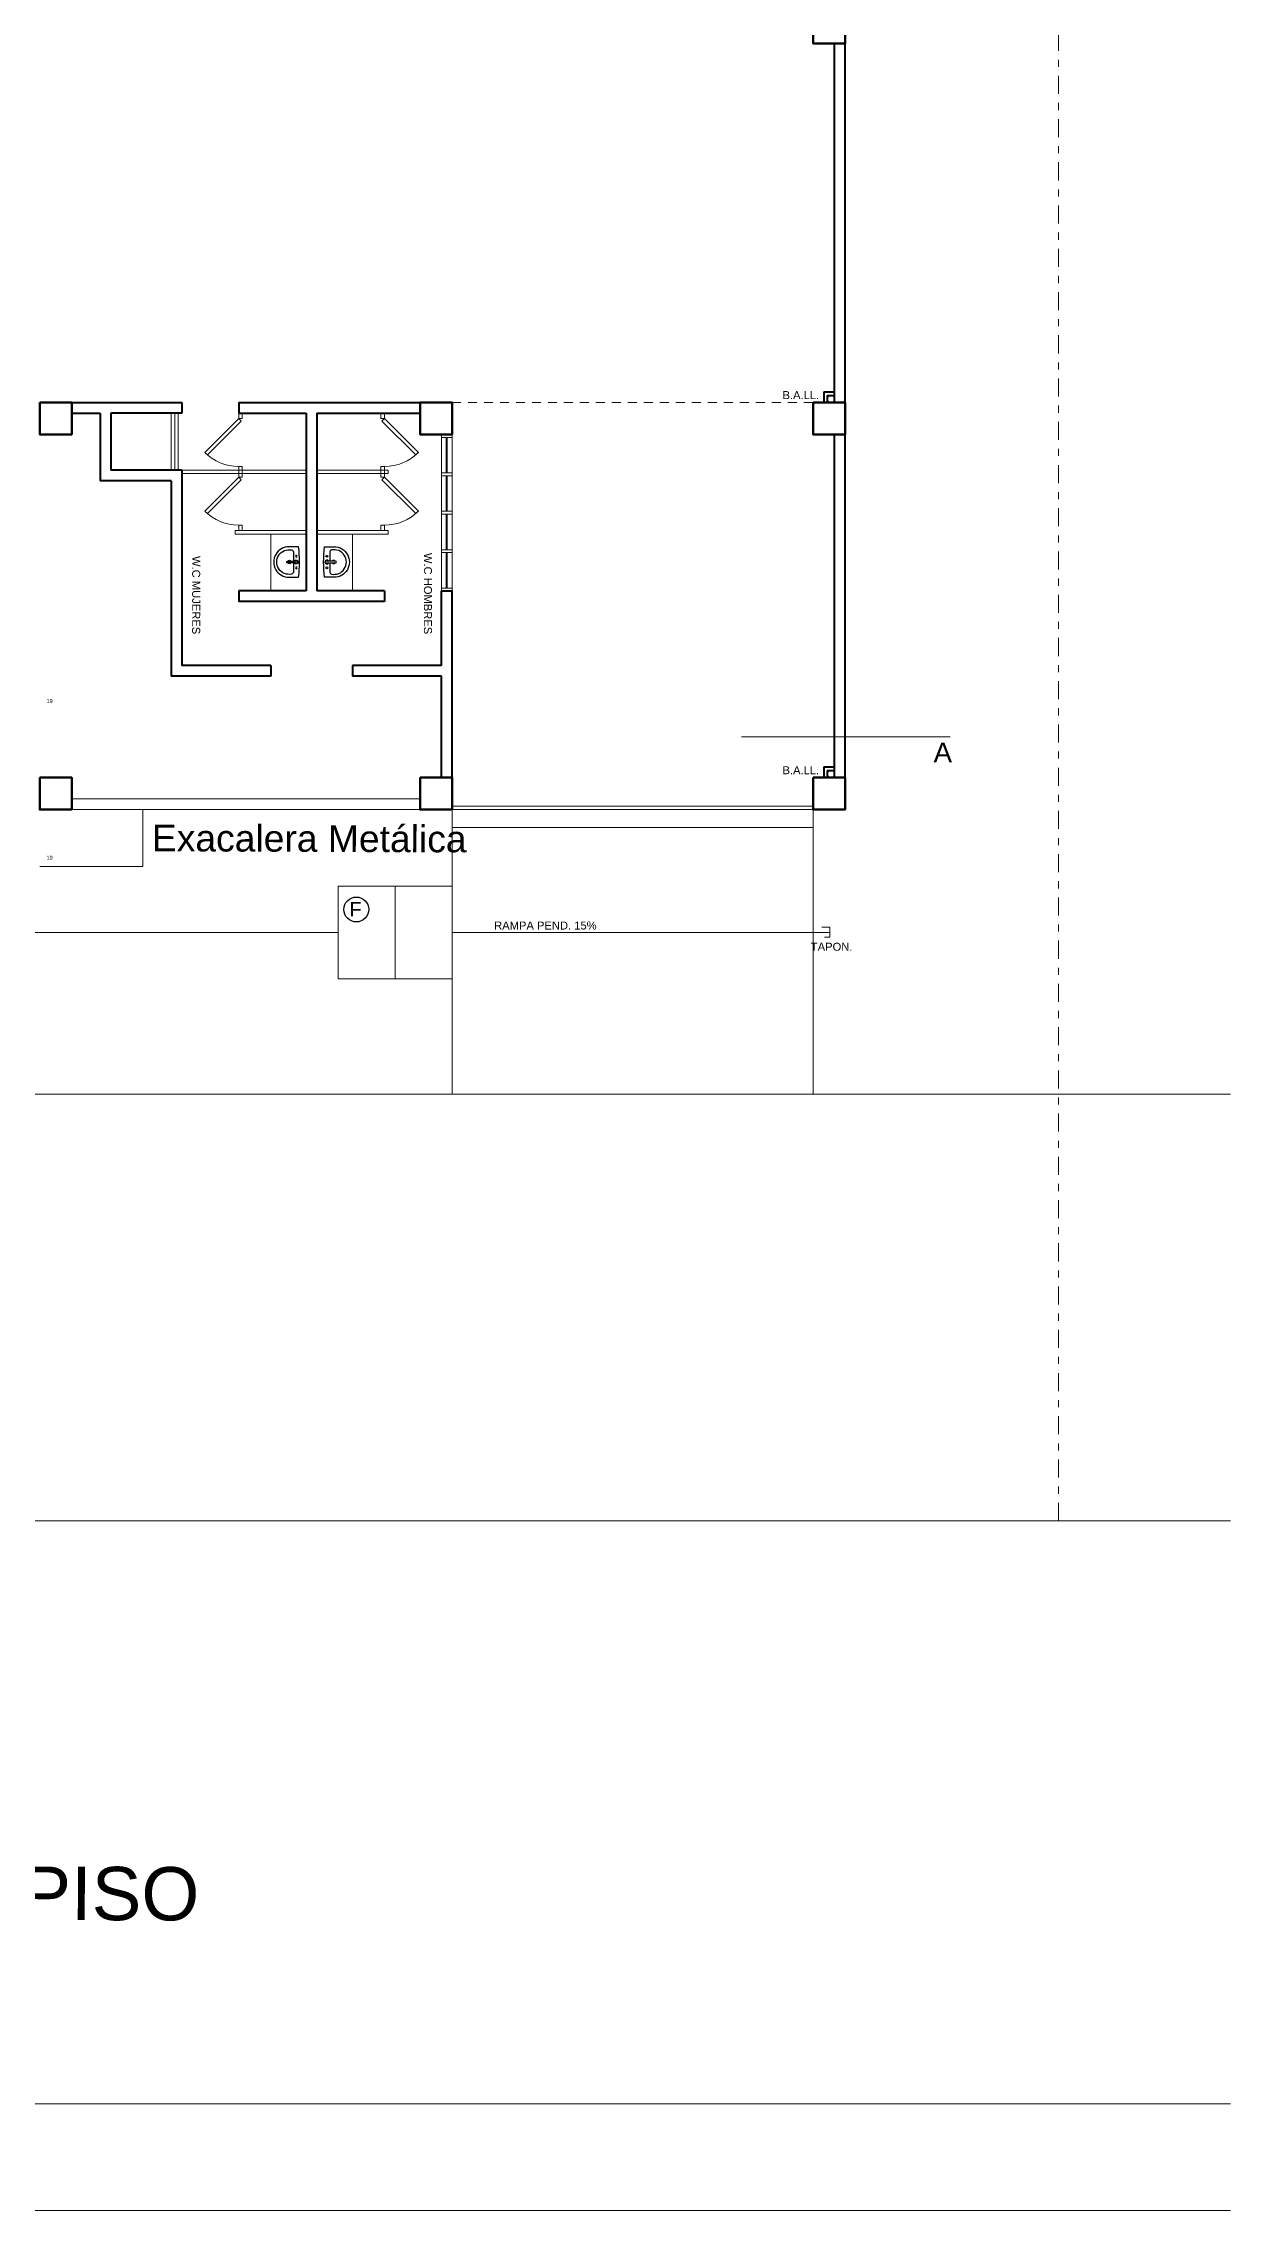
# Model space of a CAD drawing. Header units: millimetres. Extents: x 391 to 679, y 21 to 219.
# Drawn here: x 415.2 to 431.9, y 49.53 to 80.01 of the extents above; entities that cross this region are included whole.
import ezdxf

# ---------------------------------------------------------------- set-up
doc = ezdxf.new("R2010")
doc.units = ezdxf.units.MM
doc.linetypes.add('DASHDOT', pattern=[25.4, 12.7, -6.35, 0, -6.35])
doc.linetypes.add('HIDDEN', pattern=[0.375, 0.25, -0.125])
doc.layers.get('0').update_dxf_attribs({"lineweight": 13})
for name, color, linetype, lineweight in [('A-AREA-IDEN', 7, 'Continuous', 9), ('Eléctrico Subterráneo', 5, 'Continuous', 20), ('EST', 7, 'Continuous', 50), ('estructura', 7, 'Continuous', 9), ('linderos', 5, 'DASHDOT', 9), ('MUROS', 7, 'Continuous', 40), ('notas', 8, 'Continuous', 9), ('proyeccion arq', 7, 'HIDDEN', 9), ('proyección 5', 7, 'Continuous', 9), ('Subestacion', 1, 'Continuous', 18), ('VP', 7, 'Continuous', 25)]:
    doc.layers.add(name, color=color, linetype=linetype, lineweight=lineweight)
doc.layers.add('COTAS', color=254, linetype='Continuous', lineweight=9, true_color=0xbebebe)
doc.styles.add('Nota 1000', font='', dxfattribs={"height": 1.5})
doc.styles.add('ROMANS', font='arial.ttf')
doc.styles.get("Standard").update_dxf_attribs({"font": 'arial.ttf'})
doc.styles.get('Nota 1000').set_extended_font_data('Eurostile')
doc.linetypes.add('LÍMITE1', pattern='A,6.35,-2.54,[133,ltypeshp.shx,S=2.54,R=0,X=-2.54,Y=0],-2.54,25.4', length=36.83)

# ---------------------------------------------------------------- blocks, each defined once
blk = doc.blocks.new('AGUAMANIL')
at = {"layer": 'VP'}
for points in [[(3316.893, 1064.881), (3317.028, 1064.881, -1.000001), (3317.028, 1064.452), (3316.893, 1064.452, -0.061236)], [(3316.935, 1064.654), (3317.049, 1064.654, 1), (3317.049, 1064.679), (3316.935, 1064.679, 2.21525)]]:
    blk.add_lwpolyline(points, format="xyb", close=True, dxfattribs=at)
for points in [[(3316.965, 1064.654), (3316.965, 1064.529, 0.35341), (3316.991, 1064.497, 1.238082), (3316.991, 1064.836, 0.35341), (3316.965, 1064.805)], [(3316.965, 1064.805), (3316.965, 1064.679, 0.35341)]]:
    blk.add_lwpolyline(points, format="xyb", dxfattribs=at)
for centre in [(3316.925, 1064.748), (3316.925, 1064.585)]:
    blk.add_circle(centre, 0.0122, dxfattribs=at)
for centre, radius, start, end in [((3316.925, 1064.667), 0.0285, 25.3769, 334.6231), ((3317.022, 1064.667), 0.0244, 30, 150), ((3317.022, 1064.667), 0.0244, 210, 330)]:
    blk.add_arc(centre, radius, start, end, dxfattribs=at)

msp = doc.modelspace()

# ---------------------------------------------------------------- linework, layer by layer
msp.add_lwpolyline([(426.1479, 67.5818), (426.2589, 67.5818), (426.2589, 67.439), (426.1828, 67.439)])
at = {"layer": 'A-AREA-IDEN'}
for p, q in [((416.9963, 74.8083), (416.9963, 74.0083)), ((417.0463, 74.8083), (417.0463, 74.0083)), ((417.0963, 74.8083), (417.0963, 74.0083)), ((417.9463, 74.7333), (417.469, 74.256)), ((417.9817, 74.6979), (417.5057, 74.2219)), ((417.9463, 74.8083), (417.9463, 74.7333)), ((417.9963, 74.7333), (417.9463, 74.7333)), ((417.9817, 74.6979), (417.9463, 74.7333)), ((417.9963, 74.8083), (417.9963, 74.7333)), ((419.9463, 74.8083), (419.9463, 74.7333)), ((419.9463, 74.7333), (419.9963, 74.7333)), ((419.961, 74.6979), (419.9963, 74.7333)), ((419.961, 74.6979), (420.437, 74.2219)), ((419.9963, 74.8083), (419.9963, 74.7333)), ((419.9963, 74.7333), (420.4736, 74.256)), ((420.7963, 72.3083), (420.7963, 74.5083)), ((420.8638, 73.9683), (420.8638, 74.4683)), ((420.8788, 74.4683), (420.8788, 73.9683)), ((420.9463, 74.5083), (420.9463, 72.3083)), ((417.5057, 74.2219), (417.4703, 74.2573)), ((417.9963, 74.0583), (417.9463, 74.0583)), ((417.9463, 74.0583), (417.9463, 73.9083)), ((417.9963, 74.0583), (417.9963, 73.9083)), ((419.9463, 74.0583), (419.9963, 74.0583)), ((419.9463, 74.0583), (419.9463, 73.9083)), ((419.9963, 74.0583), (419.9963, 73.9083)), ((420.437, 74.2219), (420.4723, 74.2573)), ((418.8963, 74.0083), (417.1463, 74.0083)), ((418.8963, 73.9583), (417.1463, 73.9583)), ((417.9463, 73.9083), (417.469, 73.431)), ((417.9817, 73.8729), (417.5057, 73.3969)), ((417.9963, 73.9083), (417.9463, 73.9083)), ((417.9817, 73.8729), (417.9463, 73.9083)), ((420.0463, 74.0083), (419.0463, 74.0083)), ((420.0463, 73.9583), (419.0463, 73.9583)), ((419.9463, 73.9083), (419.9963, 73.9083)), ((419.961, 73.8729), (419.9963, 73.9083)), ((419.961, 73.8729), (420.437, 73.3969)), ((419.9963, 73.9083), (420.4736, 73.431)), ((420.0463, 74.0083), (420.0463, 73.9583)), ((420.8638, 73.4283), (420.8638, 73.9283)), ((420.8788, 73.9283), (420.8788, 73.4283)), ((417.5057, 73.3969), (417.4703, 73.4323)), ((417.8963, 73.1583), (417.8963, 73.1083)), ((418.8963, 73.1583), (417.8963, 73.1583)), ((417.9963, 73.2333), (417.9463, 73.2333)), ((417.9463, 73.2333), (417.9463, 73.1583)), ((417.9963, 73.2333), (417.9963, 73.1583)), ((420.0463, 73.1583), (419.0463, 73.1583)), ((419.9463, 73.2333), (419.9963, 73.2333)), ((419.9463, 73.2333), (419.9463, 73.1583)), ((419.9963, 73.2333), (419.9963, 73.1583)), ((420.0463, 73.1583), (420.0463, 73.1083)), ((420.437, 73.3969), (420.4723, 73.4323)), ((420.7963, 73.4283), (420.9463, 73.4283)), ((420.7963, 73.3883), (420.9463, 73.3883)), ((420.8638, 72.8883), (420.8638, 73.3883)), ((420.8788, 73.3883), (420.8788, 72.8883)), ((418.8963, 73.1083), (417.8963, 73.1083)), ((418.3963, 73.1083), (418.3963, 72.3083)), ((420.0463, 73.1083), (419.0463, 73.1083)), ((419.5463, 73.1083), (419.5463, 72.3083)), ((420.7963, 72.8883), (420.9463, 72.8883)), ((420.7963, 72.8483), (420.9463, 72.8483)), ((420.8638, 72.3483), (420.8638, 72.8483)), ((420.8788, 72.8483), (420.8788, 72.3483)), ((420.7963, 72.3483), (420.9463, 72.3483)), ((415.5993, 69.3833), (420.4963, 69.3833)), ((415.5993, 69.2333), (420.4963, 69.2333)), ((416.5993, 68.4333), (416.5993, 69.2333)), ((420.9463, 69.2833), (426.0243, 69.2833)), ((420.9463, 69.2333), (426.0243, 69.2333)), ((420.9463, 65.2333), (420.9463, 69.2333)), ((426.0243, 65.2333), (426.0243, 69.2333)), ((420.9463, 68.9833), (426.0243, 68.9833)), ((415.1493, 68.4333), (416.5993, 68.4333))]:
    msp.add_line(p, q, dxfattribs=at)
for points in [[(420.7963, 74.4683), (420.9463, 74.4683)], [(420.7963, 73.9683), (420.9463, 73.9683)], [(420.7963, 73.9283), (420.9463, 73.9283)]]:
    msp.add_lwpolyline(points, dxfattribs=at)
for centre in [(426.2743, 75.0083), (426.2743, 69.7333)]:
    msp.add_circle(centre, 0.05, dxfattribs=at)
for centre, start, end in [((417.9463, 74.7333), 225, 270), ((419.9963, 74.7333), 270, 315), ((417.9463, 73.9083), 225, 270), ((419.9963, 73.9083), 270, 315)]:
    msp.add_arc(centre, 0.675, start, end, dxfattribs=at)
at = {"layer": 'Eléctrico Subterráneo', "color": 7, "linetype": 'LÍMITE1', "lineweight": 0, "ltscale": 0.03}
for points in [[(396.9238, 67.505), (419.3463, 67.505)], [(420.9463, 67.505), (426.2522, 67.505)]]:
    msp.add_lwpolyline(points, dxfattribs=at)
at = {"layer": 'EST'}
for points in [[(426.0243, 80.4583), (426.0243, 80.0083), (426.4743, 80.0083), (426.4743, 80.4583), (426.0243, 80.4583)], [(415.1493, 74.9583), (415.1493, 74.5083), (415.5993, 74.5083), (415.5993, 74.9583), (415.1493, 74.9583)], [(420.4963, 74.9583), (420.4963, 74.5083), (420.9463, 74.5083), (420.9463, 74.9583), (420.4963, 74.9583)], [(426.0243, 74.9583), (426.0243, 74.5083), (426.4743, 74.5083), (426.4743, 74.9583), (426.0243, 74.9583)], [(415.1493, 69.6833), (415.1493, 69.2333), (415.5993, 69.2333), (415.5993, 69.6833), (415.1493, 69.6833)], [(420.4963, 69.6833), (420.4963, 69.2333), (420.9463, 69.2333), (420.9463, 69.6833), (420.4963, 69.6833)], [(426.0243, 69.6833), (426.0243, 69.2333), (426.4743, 69.2333), (426.4743, 69.6833), (426.0243, 69.6833)]]:
    msp.add_lwpolyline(points, dxfattribs=at)
at = {"layer": 'estructura'}
msp.add_line((427.9545, 70.2567), (425.0198, 70.2567), dxfattribs=at)
at = {"layer": 'linderos'}
msp.add_line((395.3783, 59.2333), (429.4743, 59.2333), dxfattribs=at)
at = {"layer": 'linderos', "ltscale": 0.02}
msp.add_lwpolyline([(429.4743, 59.2333), (429.4743, 103.7352), (395.3783, 104.7087), (395.3783, 59.2333)], dxfattribs=at)
at = {"layer": 'MUROS', "ltscale": 5}
for p, q in [((426.4743, 69.6833), (426.4743, 96.6333)), ((426.3243, 74.9583), (426.3243, 80.0083)), ((426.1743, 75.1083), (426.3243, 75.1083)), ((426.1743, 75.1083), (426.1743, 74.9583)), ((426.2243, 75.0583), (426.3243, 75.0583)), ((426.2243, 75.0583), (426.2243, 74.9583)), ((415.5993, 74.9583), (417.147, 74.9583)), ((415.5993, 74.8083), (415.9963, 74.8083)), ((415.9963, 74.8083), (415.9963, 73.8583)), ((416.1463, 74.8083), (416.1463, 74.0083)), ((417.1463, 74.8083), (416.1463, 74.8083)), ((417.1463, 74.9583), (417.1463, 74.8083)), ((417.9463, 74.9583), (420.4963, 74.9583)), ((417.9463, 74.9583), (417.9463, 74.8083)), ((417.9463, 74.8083), (418.8963, 74.8083)), ((418.8963, 74.8083), (418.8963, 72.3083)), ((419.0463, 74.8083), (420.4963, 74.8083)), ((419.0463, 74.8083), (419.0463, 72.3083)), ((426.3243, 69.6833), (426.3243, 74.5083)), ((416.9963, 73.8583), (415.9963, 73.8583)), ((417.1463, 74.0083), (416.1463, 74.0083)), ((416.9963, 73.8583), (416.9963, 71.1083)), ((417.1463, 74.0083), (417.1463, 71.2583)), ((417.9463, 72.3083), (417.9463, 72.1583)), ((418.8963, 72.3083), (417.9463, 72.3083)), ((419.9963, 72.3083), (419.0463, 72.3083)), ((419.9963, 72.3083), (419.9963, 72.1583)), ((420.7963, 71.2583), (420.7963, 72.3083)), ((420.7963, 72.3083), (420.9463, 72.3083)), ((420.9463, 69.6833), (420.9463, 72.3083)), ((419.9963, 72.1583), (417.9463, 72.1583)), ((418.3963, 71.1083), (416.9963, 71.1083)), ((418.3963, 71.2583), (417.1463, 71.2583)), ((418.3963, 71.2583), (418.3963, 71.1083)), ((419.5463, 71.2583), (419.5463, 71.1083)), ((420.7963, 71.2583), (419.5463, 71.2583)), ((420.7963, 71.1083), (419.5463, 71.1083)), ((420.7963, 69.6833), (420.7963, 71.1083)), ((426.1743, 69.8333), (426.3243, 69.8333)), ((426.1743, 69.8333), (426.1743, 69.6833)), ((426.2243, 69.7833), (426.3243, 69.7833)), ((426.2243, 69.7833), (426.2243, 69.6833))]:
    msp.add_line(p, q, dxfattribs=at)
at = {"layer": 'proyeccion arq', "ltscale": 0.5}
msp.add_line((420.9463, 74.9583), (426.0243, 74.9583), dxfattribs=at)
at = {"layer": 'proyección 5', "flags": 128}
for points in [[(393.0607, 65.2333), (431.897, 65.2333)], [(393.0607, 59.2333), (431.897, 59.2333)], [(393.0607, 51.0333), (431.897, 51.0333)], [(393.0607, 49.5333), (431.897, 49.5333)]]:
    msp.add_lwpolyline(points, dxfattribs=at)
at = {"layer": 'Subestacion', "flags": 128}
msp.add_lwpolyline([(420.9463, 68.155), (419.3463, 68.155), (419.3463, 66.855), (420.9463, 66.855)], close=True, dxfattribs=at)
msp.add_lwpolyline([(420.1463, 66.855), (420.1463, 68.155)], dxfattribs=at)
at = {"layer": 'VP'}
msp.add_circle((419.6004, 67.8293), 0.175, dxfattribs=at)

# ---------------------------------------------------------------- block references
at = {"layer": 'COTAS', "xscale": -1}
msp.add_blockref('AGUAMANIL', (3735.6819, -991.9517), dxfattribs=at)
at = {"layer": 'COTAS'}
msp.add_blockref('AGUAMANIL', (-2897.7392, -991.9517), dxfattribs=at)

# ---------------------------------------------------------------- texts
at = {"layer": 'estructura', "style": 'ROMANS'}
msp.add_text('A', height=0.2779, dxfattribs=at).set_placement((427.7192, 69.8994))
at = {"layer": 'notas', "color": 7, "attachment_point": 4, "rotation": 359.80062, "style": 'Nota 1000'}
for s, insert, char_height, width in [('{\\fArial|b0|i0|c0|p34;\\H2x; Exacalera Metálica }', (416.5804, 68.8333), 0.1875, 8.710542), ('{\\fArial|b0|i0|c0|p34;\\H2x;PLANTA PRIMER PISO}', (406.1575, 54.0218), 0.375, 17.421083)]:
    msp.add_mtext(s, dxfattribs=dict(at, insert=insert, char_height=char_height, width=width))
at = {"layer": 'VP'}
for rotation, p in [(0, (415.2425, 70.7326)), (360, (415.2425, 68.5284))]:
    msp.add_text('19', height=0.05625, rotation=rotation, dxfattribs=at).set_placement(p)
msp.add_text('F', height=0.2, dxfattribs=at).set_placement((419.5035, 67.7329))
at = {"layer": 'VP', "char_height": 0.1125, "width": 19.875654}
for s, insert, attachment_point, rotation in [('B.A.LL.', (426.1101, 75.1184), 3, 360), ('W.C HOMBRES', (420.6638, 71.6995), 3, 270), ('{\\fArial|b0|i0|c0|p34;W.C MUJERES}', (417.4045, 71.6995), 3, 270), ('B.A.LL.', (426.1101, 69.8434), 3, 360), ('RAMPA PEND. 15%', (421.5391, 67.6602), 1, 0), ('TAPON.', (426.578, 67.3616), 3, 360)]:
    msp.add_mtext(s, dxfattribs=dict(at, insert=insert, attachment_point=attachment_point, rotation=rotation))

doc.saveas('drawing.dxf')
